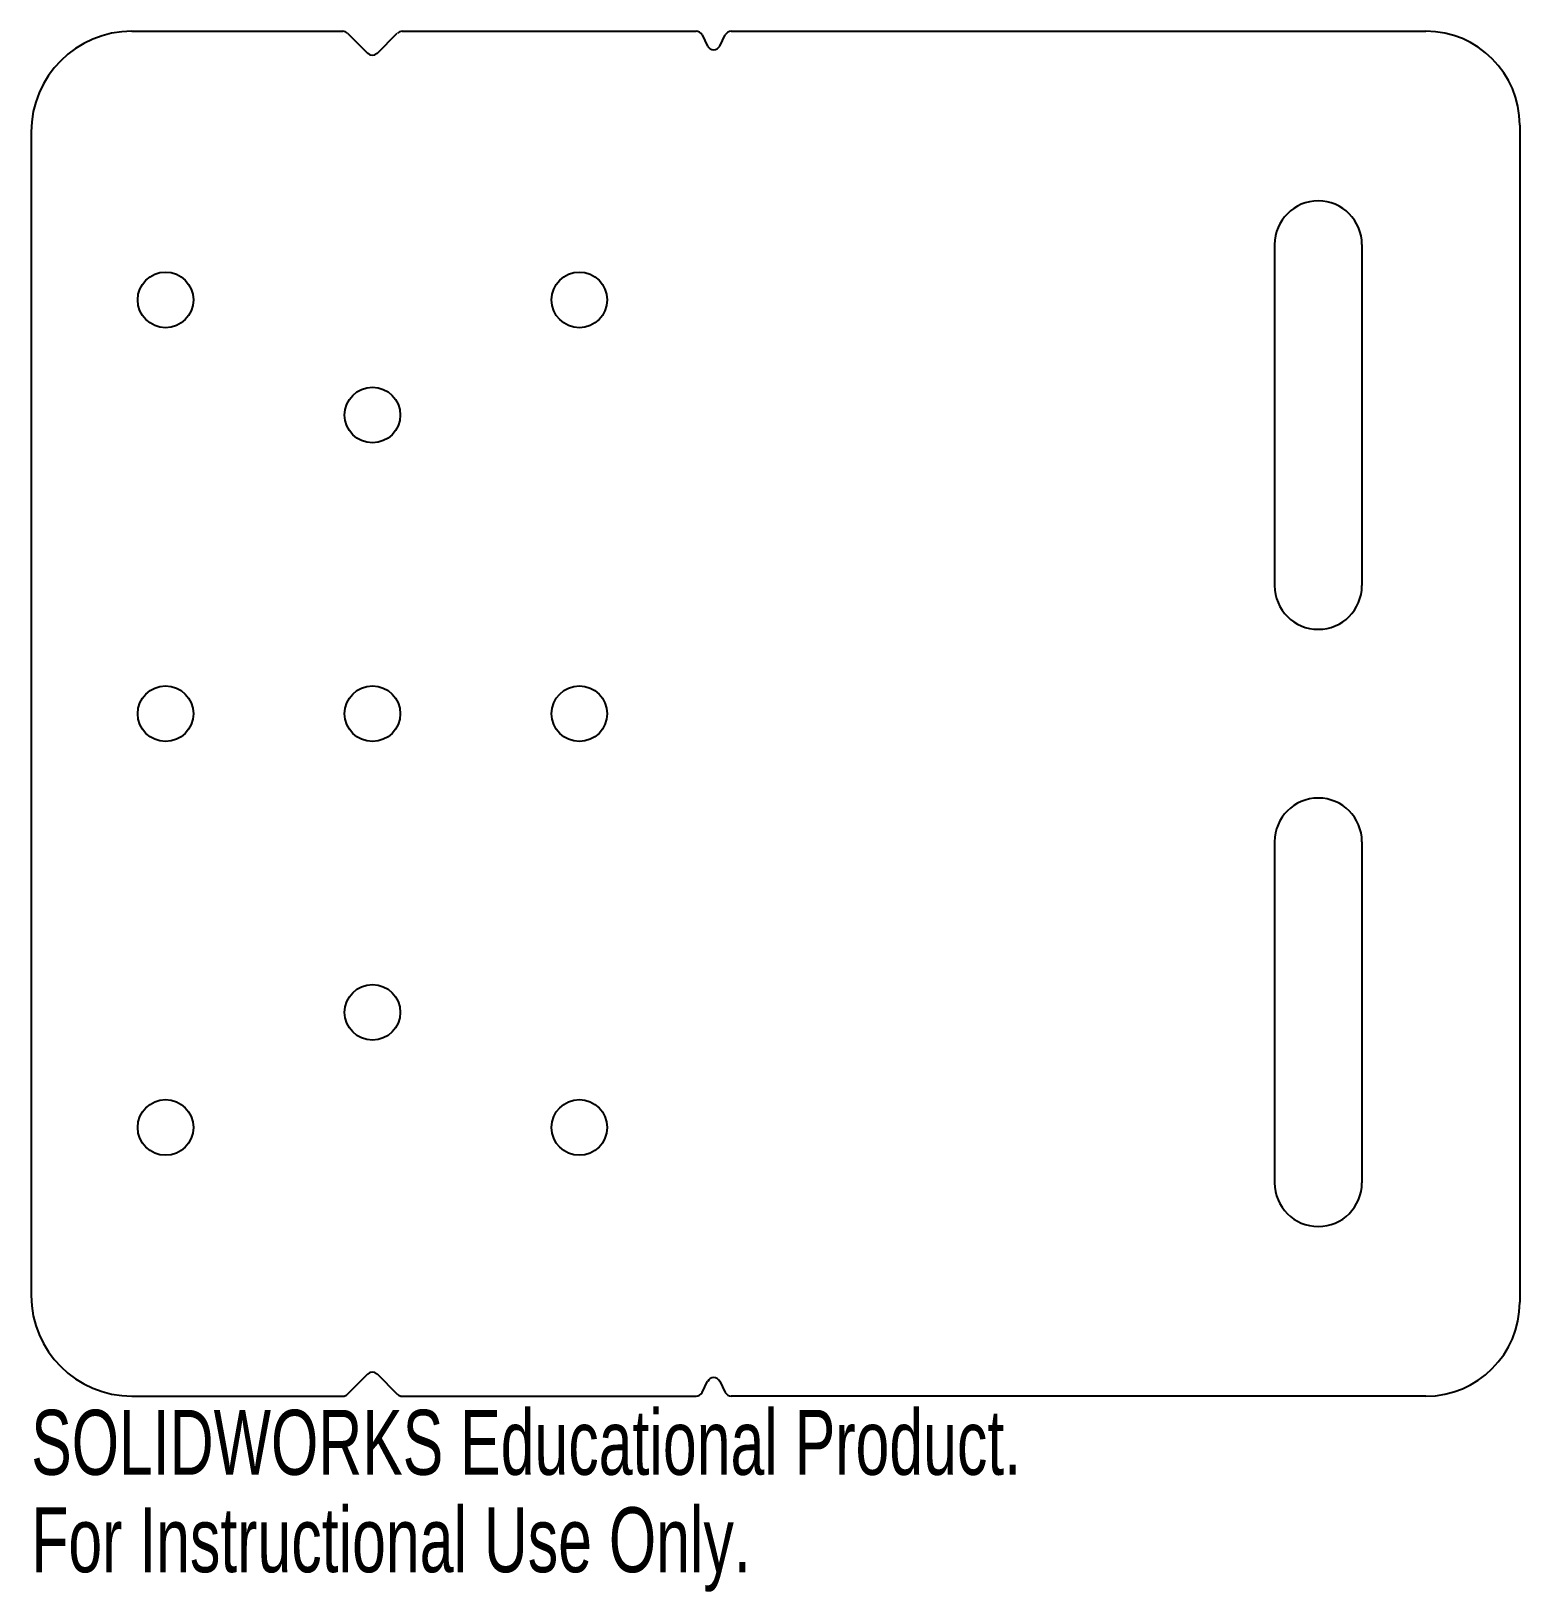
# Model space of a CAD drawing. Header units: millimetres. Extents: x -25 to 85, y -65 to 51.
import ezdxf

# ---------------------------------------------------------------- set-up
doc = ezdxf.new("R2010")
doc.units = ezdxf.units.MM
doc.styles.add('SLDTEXTSTYLE0', font='TXT', dxfattribs={"width": 0.7})

msp = doc.modelspace()

# ---------------------------------------------------------------- linework, layer by layer
at = {"color": 7, "linetype": 'Continuous', "lineweight": 25}
for p, q in [((-17.9, 50.8), (-2.21, 50.8)), ((-1.85, 50.65), (-0.35, 49.15)), ((0.35, 49.15), (1.85, 50.65)), ((2.21, 50.8), (24.09, 50.8)), ((24.54, 50.52), (24.95, 49.69)), ((25.85, 49.69), (26.26, 50.52)), ((26.71, 50.8), (78.4, 50.8)), ((-25.4, 43.3), (-25.4, -43.3)), ((85.4, 43.8), (85.4, -43.8)), ((67.15, 34.92), (67.15, 9.53)), ((73.65, 34.92), (73.65, 9.53)), ((67.15, -9.53), (67.15, -34.92)), ((73.65, -9.53), (73.65, -34.92)), ((-1.85, -50.65), (-0.35, -49.15)), ((0.35, -49.15), (1.85, -50.65)), ((24.54, -50.52), (24.95, -49.69)), ((25.85, -49.69), (26.26, -50.52)), ((-17.9, -50.8), (-2.21, -50.8)), ((2.21, -50.8), (24.09, -50.8)), ((78.4, -50.8), (26.71, -50.8))]:
    msp.add_line(p, q, dxfattribs=at)
for centre in [(-15.4, 30.8), (15.4, 30.8), (0, 22.23), (-15.4, 0), (0, 0), (15.4, 0), (0, -22.23), (-15.4, -30.8), (15.4, -30.8)]:
    msp.add_circle(centre, 2.07, dxfattribs=at)
for centre, radius, start, end in [((-17.9, 43.3), 7.5, 90, 180), ((-2.21, 50.3), 0.5, 45, 90), ((2.21, 50.3), 0.5, 90, 135), ((24.09, 50.3), 0.5, 26.5651, 90), ((26.71, 50.3), 0.5, 90, 153.4349), ((78.4, 43.8), 7, 0, 90), ((0, 49.51), 0.5, 225, 315), ((25.4, 49.92), 0.5, 206.5651, 333.4349), ((70.4, 34.92), 3.25, 0, 180), ((70.4, 9.53), 3.25, 180, 0), ((70.4, -9.53), 3.25, 0, 180), ((70.4, -34.92), 3.25, 180, 0), ((-17.9, -43.3), 7.5, 180, 270), ((78.4, -43.8), 7, 270, 0), ((0, -49.51), 0.5, 45, 135), ((25.4, -49.92), 0.5, 26.5651, 153.4349), ((-2.21, -50.3), 0.5, 270, 315), ((2.21, -50.3), 0.5, 225, 270), ((24.09, -50.3), 0.5, 270, 333.4349), ((26.71, -50.3), 0.5, 206.5651, 270)]:
    msp.add_arc(centre, radius, start, end, dxfattribs=at)

# ---------------------------------------------------------------- texts
at = {"color": 7, "linetype": 'Continuous', "char_height": 4.8336, "attachment_point": 1, "style": 'SLDTEXTSTYLE0'}
for s, insert in [('SOLIDWORKS Educational Product.', (-25.4, -51.82)), ('For Instructional Use Only.', (-25.4, -59.07))]:
    msp.add_mtext(s, dxfattribs=dict(at, insert=insert))

doc.saveas('drawing.dxf')
